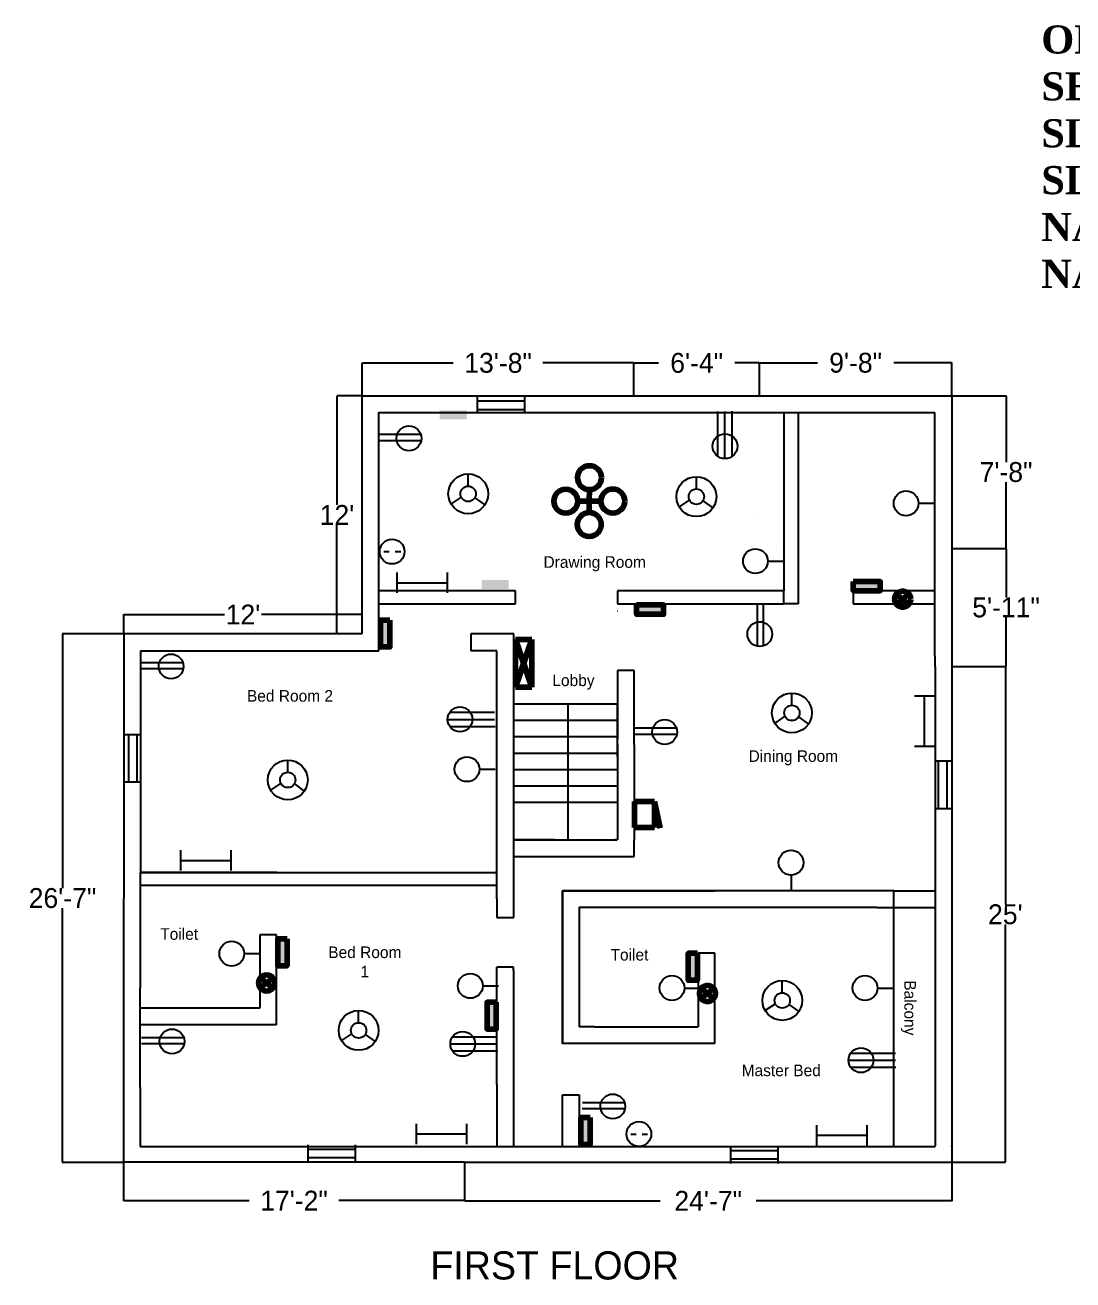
# Model space of a CAD drawing. Header units: inches. Extents: x 1260 to 3296, y -361 to 397.
# Drawn here: x 1260 to 1893, y -361 to 397 of the extents above; entities that cross this region are included whole.
import ezdxf

# ---------------------------------------------------------------- set-up
doc = ezdxf.new("R2010")
doc.units = ezdxf.units.IN
doc.header["$MEASUREMENT"] = 0
doc.dimstyles.get("Standard").update_dxf_attribs({"dimtxt": 12, "dimasz": 0.18, "dimexe": 0.18, "dimexo": 0.0625, "dimgap": 0.09, "dimtad": 0, "dimtih": 1, "dimtoh": 1, "dimdec": 0, "dimzin": 2, "dimdsep": 46, "dimlunit": 4, "dimtxsty": 'Standard', "dimcen": 0.09, "dimclrt": 5, "dimadec": 0, "dimazin": 0, "dimtfac": 1, "dimtdec": 0, "dimtofl": 0, "dimtmove": 0, "dimatfit": 3, "dimfxl": 1, "dimtolj": 1, "dimtzin": 0, "dimarcsym": 0})

# ---------------------------------------------------------------- blocks, each defined once
blk = doc.blocks.new('*D16')
at = {"color": 0, "linetype": 'Continuous', "lineweight": -2}
for p, q in [((1463.53, 173.13), (1463.53, 193.17)), ((1463.71, 192.99), (1518.52, 192.99)), ((1627.52, 192.99), (1572.7, 192.99)), ((1627.7, 173.13), (1627.7, 193.17))]:
    blk.add_line(p, q, dxfattribs=at)
at = {"color": 0, "linetype": 'Continuous', "lineweight": 25}
for points in [[(1463.71, 193.02), (1463.71, 192.96), (1463.53, 192.99)], [(1627.52, 193.02), (1627.52, 192.96), (1627.7, 192.99)]]:
    blk.add_solid(points, dxfattribs=at)
at = {"layer": 'Defpoints', "color": 0, "linetype": 'Continuous', "lineweight": 25}
for p in [(1627.7, 192.99), (1463.53, 173.07), (1627.7, 173.07)]:
    blk.add_point(p, dxfattribs=at)
at = {"color": 5, "linetype": 'Continuous', "lineweight": 25, "insert": (1545.61, 192.99), "char_height": 12, "attachment_point": 5}
blk.add_mtext('\\A1;13\'-8"', dxfattribs=at)
blk = doc.blocks.new('*D17')
at = {"color": 0, "linetype": 'Continuous', "lineweight": -2}
for p, q in [((1627.7, 173.13), (1627.7, 193.17)), ((1627.88, 192.99), (1642.56, 192.99)), ((1703.43, 192.99), (1688.74, 192.99)), ((1703.61, 173.18), (1703.61, 193.17))]:
    blk.add_line(p, q, dxfattribs=at)
at = {"color": 0, "linetype": 'Continuous', "lineweight": 25}
for points in [[(1627.88, 193.02), (1627.88, 192.96), (1627.7, 192.99)], [(1703.43, 193.02), (1703.43, 192.96), (1703.61, 192.99)]]:
    blk.add_solid(points, dxfattribs=at)
at = {"layer": 'Defpoints', "color": 0, "linetype": 'Continuous', "lineweight": 25}
for p in [(1627.7, 192.99), (1627.7, 173.07), (1703.61, 173.12)]:
    blk.add_point(p, dxfattribs=at)
at = {"color": 5, "linetype": 'Continuous', "lineweight": 25, "insert": (1665.65, 192.99), "char_height": 12, "attachment_point": 5}
blk.add_mtext('\\A1;6\'-4"', dxfattribs=at)
blk = doc.blocks.new('*D18')
at = {"color": 0, "linetype": 'Continuous', "lineweight": -2}
for p, q in [((1703.61, 173.18), (1703.61, 193.25)), ((1703.79, 193.07), (1738.64, 193.07)), ((1819.68, 193.07), (1784.82, 193.07)), ((1819.86, 173.18), (1819.86, 193.25))]:
    blk.add_line(p, q, dxfattribs=at)
at = {"color": 0, "linetype": 'Continuous', "lineweight": 25}
for points in [[(1703.79, 193.1), (1703.79, 193.04), (1703.61, 193.07)], [(1819.68, 193.1), (1819.68, 193.04), (1819.86, 193.07)]]:
    blk.add_solid(points, dxfattribs=at)
at = {"layer": 'Defpoints', "color": 0, "linetype": 'Continuous', "lineweight": 25}
for p in [(1703.61, 193.07), (1703.61, 173.12), (1819.86, 173.12)]:
    blk.add_point(p, dxfattribs=at)
at = {"color": 5, "linetype": 'Continuous', "lineweight": 25, "insert": (1761.73, 193.07), "char_height": 12, "attachment_point": 5}
blk.add_mtext('\\A1;9\'-8"', dxfattribs=at)
blk = doc.blocks.new('*D19')
at = {"color": 0, "linetype": 'Continuous', "lineweight": -2}
for p, q in [((1819.92, 173.12), (1852.84, 173.12)), ((1852.66, 172.94), (1852.66, 133.09)), ((1852.66, 81.05), (1852.66, 120.91)), ((1819.92, 80.87), (1852.84, 80.87))]:
    blk.add_line(p, q, dxfattribs=at)
at = {"color": 0, "linetype": 'Continuous', "lineweight": 25}
for points in [[(1852.63, 172.94), (1852.69, 172.94), (1852.66, 173.12)], [(1852.63, 81.05), (1852.69, 81.05), (1852.66, 80.87)]]:
    blk.add_solid(points, dxfattribs=at)
at = {"layer": 'Defpoints', "color": 0, "linetype": 'Continuous', "lineweight": 25}
for p in [(1819.86, 173.12), (1852.66, 173.12), (1819.86, 80.87)]:
    blk.add_point(p, dxfattribs=at)
at = {"color": 5, "linetype": 'Continuous', "lineweight": 25, "insert": (1852.66, 127), "char_height": 12, "attachment_point": 5}
blk.add_mtext('\\A1;7\'-8"', dxfattribs=at)
blk = doc.blocks.new('*D20')
at = {"color": 0, "linetype": 'Continuous', "lineweight": -2}
for p, q in [((1819.92, 80.87), (1852.84, 80.87)), ((1852.66, 80.69), (1852.66, 51.26)), ((1852.66, 9.65), (1852.66, 39.08)), ((1819.89, 9.47), (1852.84, 9.47))]:
    blk.add_line(p, q, dxfattribs=at)
at = {"color": 0, "linetype": 'Continuous', "lineweight": 25}
for points in [[(1852.63, 80.69), (1852.69, 80.69), (1852.66, 80.87)], [(1852.63, 9.65), (1852.69, 9.65), (1852.66, 9.47)]]:
    blk.add_solid(points, dxfattribs=at)
at = {"layer": 'Defpoints', "color": 0, "linetype": 'Continuous', "lineweight": 25}
for p in [(1819.86, 80.87), (1852.66, 80.87), (1819.83, 9.47)]:
    blk.add_point(p, dxfattribs=at)
at = {"color": 5, "linetype": 'Continuous', "lineweight": 25, "insert": (1852.66, 45.17), "char_height": 12, "attachment_point": 5}
blk.add_mtext('\\A1;5\'-11"', dxfattribs=at)
blk = doc.blocks.new('*D21')
at = {"color": 0, "linetype": 'Continuous', "lineweight": -2}
for p, q in [((1819.95, 9.47), (1852.41, 9.47)), ((1852.23, 9.29), (1852.23, -134.24)), ((1852.23, -289.95), (1852.23, -146.42)), ((1819.95, -290.13), (1852.41, -290.13))]:
    blk.add_line(p, q, dxfattribs=at)
at = {"color": 0, "linetype": 'Continuous', "lineweight": 25}
for points in [[(1852.2, 9.29), (1852.26, 9.29), (1852.23, 9.47)], [(1852.2, -289.95), (1852.26, -289.95), (1852.23, -290.13)]]:
    blk.add_solid(points, dxfattribs=at)
at = {"layer": 'Defpoints', "color": 0, "linetype": 'Continuous', "lineweight": 25}
for p in [(1819.89, 9.47), (1819.89, -290.13), (1852.23, -290.13)]:
    blk.add_point(p, dxfattribs=at)
at = {"color": 5, "linetype": 'Continuous', "lineweight": 25, "insert": (1852.23, -140.33), "char_height": 12, "attachment_point": 5}
blk.add_mtext("\\A1;25'", dxfattribs=at)
blk = doc.blocks.new('*D22')
at = {"color": 0, "linetype": 'Continuous', "lineweight": -2}
for p, q in [((1525.35, -290.19), (1525.35, -313.64)), ((1819.89, -290.19), (1819.89, -313.64)), ((1525.53, -313.46), (1643.53, -313.46)), ((1819.71, -313.46), (1701.71, -313.46))]:
    blk.add_line(p, q, dxfattribs=at)
at = {"color": 0, "linetype": 'Continuous', "lineweight": 25}
for points in [[(1525.53, -313.43), (1525.53, -313.49), (1525.35, -313.46)], [(1819.71, -313.43), (1819.71, -313.49), (1819.89, -313.46)]]:
    blk.add_solid(points, dxfattribs=at)
at = {"layer": 'Defpoints', "color": 0, "linetype": 'Continuous', "lineweight": 25}
for p in [(1525.35, -290.13), (1819.89, -290.13), (1819.89, -313.46)]:
    blk.add_point(p, dxfattribs=at)
at = {"color": 5, "linetype": 'Continuous', "lineweight": 25, "insert": (1672.62, -313.46), "char_height": 12, "attachment_point": 5}
blk.add_mtext('\\A1;24\'-7"', dxfattribs=at)
blk = doc.blocks.new('*D23')
at = {"color": 0, "linetype": 'Continuous', "lineweight": -2}
for p, q in [((1319.17, -290.26), (1319.17, -313.53)), ((1525.35, -290.26), (1525.35, -313.53)), ((1319.35, -313.35), (1395.17, -313.35)), ((1525.17, -313.35), (1449.35, -313.35))]:
    blk.add_line(p, q, dxfattribs=at)
at = {"color": 0, "linetype": 'Continuous', "lineweight": 25}
for points in [[(1319.35, -313.32), (1319.35, -313.38), (1319.17, -313.35)], [(1525.17, -313.32), (1525.17, -313.38), (1525.35, -313.35)]]:
    blk.add_solid(points, dxfattribs=at)
at = {"layer": 'Defpoints', "color": 0, "linetype": 'Continuous', "lineweight": 25}
for p in [(1319.17, -290.19), (1525.35, -290.19), (1525.35, -313.35)]:
    blk.add_point(p, dxfattribs=at)
at = {"color": 5, "linetype": 'Continuous', "lineweight": 25, "insert": (1422.26, -313.35), "char_height": 12, "attachment_point": 5}
blk.add_mtext('\\A1;17\'-2"', dxfattribs=at)
blk = doc.blocks.new('*D24')
at = {"color": 0, "linetype": 'Continuous', "lineweight": -2}
for p, q in [((1319.32, 29.21), (1282.16, 29.21)), ((1282.34, 29.03), (1282.34, -124.43)), ((1282.34, -290.08), (1282.34, -136.61)), ((1319.11, -290.26), (1282.16, -290.26))]:
    blk.add_line(p, q, dxfattribs=at)
at = {"color": 0, "linetype": 'Continuous', "lineweight": 25}
for points in [[(1282.31, 29.03), (1282.37, 29.03), (1282.34, 29.21)], [(1282.31, -290.08), (1282.37, -290.08), (1282.34, -290.26)]]:
    blk.add_solid(points, dxfattribs=at)
at = {"layer": 'Defpoints', "color": 0, "linetype": 'Continuous', "lineweight": 25}
for p in [(1282.34, 29.21), (1319.38, 29.21), (1319.17, -290.26)]:
    blk.add_point(p, dxfattribs=at)
at = {"color": 5, "linetype": 'Continuous', "lineweight": 25, "insert": (1282.34, -130.52), "char_height": 12, "attachment_point": 5}
blk.add_mtext('\\A1;26\'-7"', dxfattribs=at)
blk = doc.blocks.new('*D25')
at = {"color": 0, "linetype": 'Continuous', "lineweight": -2}
for p, q in [((1319.32, 29.27), (1319.32, 41.12)), ((1319.5, 40.94), (1380.34, 40.94)), ((1463.35, 40.94), (1402.52, 40.94)), ((1463.53, 29.27), (1463.53, 41.12))]:
    blk.add_line(p, q, dxfattribs=at)
at = {"color": 0, "linetype": 'Continuous', "lineweight": 25}
for points in [[(1319.5, 40.97), (1319.5, 40.91), (1319.32, 40.94)], [(1463.35, 40.97), (1463.35, 40.91), (1463.53, 40.94)]]:
    blk.add_solid(points, dxfattribs=at)
at = {"layer": 'Defpoints', "color": 0, "linetype": 'Continuous', "lineweight": 25}
for p in [(1319.32, 40.94), (1319.32, 29.21), (1463.53, 29.21)]:
    blk.add_point(p, dxfattribs=at)
at = {"color": 5, "linetype": 'Continuous', "lineweight": 25, "insert": (1391.43, 40.94), "char_height": 12, "attachment_point": 5}
blk.add_mtext("\\A1;12'", dxfattribs=at)
blk = doc.blocks.new('*D26')
at = {"color": 0, "linetype": 'Continuous', "lineweight": -2}
for p, q in [((1463.47, 173.07), (1448.06, 173.07)), ((1448.24, 172.89), (1448.24, 107.23)), ((1448.24, 29.39), (1448.24, 95.05)), ((1463.47, 29.21), (1448.06, 29.21))]:
    blk.add_line(p, q, dxfattribs=at)
at = {"color": 0, "linetype": 'Continuous', "lineweight": 25}
for points in [[(1448.21, 172.89), (1448.27, 172.89), (1448.24, 173.07)], [(1448.21, 29.39), (1448.27, 29.39), (1448.24, 29.21)]]:
    blk.add_solid(points, dxfattribs=at)
at = {"layer": 'Defpoints', "color": 0, "linetype": 'Continuous', "lineweight": 25}
for p in [(1463.53, 173.07), (1448.24, 29.21), (1463.53, 29.21)]:
    blk.add_point(p, dxfattribs=at)
at = {"color": 5, "linetype": 'Continuous', "lineweight": 25, "insert": (1448.24, 101.14), "char_height": 12, "attachment_point": 5}
blk.add_mtext("\\A1;12'", dxfattribs=at)

msp = doc.modelspace()

# ---------------------------------------------------------------- hatches: boundary and pattern name
at = {"linetype": 'ByBlock', "lineweight": 140}
for points in [[(1510.23, 164.45), (1510.23, 158.87), (1526.53, 158.87), (1526.53, 164.45)], [(1535.7, 61.86), (1535.7, 56.27), (1552, 56.27), (1552, 61.86)], [(1760.34, 60.9), (1760.34, 55.32), (1776.63, 55.32), (1776.63, 60.9)], [(1629.36, 46.71), (1629.36, 41.13), (1645.66, 41.13), (1645.66, 46.71)], [(1480.22, 37.61), (1474.64, 37.61), (1474.64, 21.31), (1480.22, 21.31)], [(1418.05, -155.09), (1412.46, -155.09), (1412.46, -171.39), (1418.05, -171.39)], [(1666.12, -163.85), (1660.54, -163.85), (1660.54, -180.15), (1666.12, -180.15)], [(1544.55, -193.4), (1538.97, -193.4), (1538.97, -209.69), (1544.55, -209.69)], [(1601.23, -263.16), (1595.65, -263.16), (1595.65, -279.46), (1601.23, -279.46)]]:
    msp.add_hatch(color=8, dxfattribs=at).paths.add_polyline_path(points)

# ---------------------------------------------------------------- linework, layer by layer
at = {"color": 5, "linetype": 'Continuous', "lineweight": 25}
for p, q in [((1533.03, 172.66), (1533.03, 162.66)), ((1533.03, 170.1), (1561.66, 170.1)), ((1561.66, 172.66), (1561.66, 162.66)), ((1533.03, 164.88), (1561.66, 164.88)), ((1678.42, 136.54), (1678.42, 163.57)), ((1682.77, 135.15), (1682.77, 163.57)), ((1687.05, 136.49), (1687.05, 163.83)), ((1499.09, 145.97), (1473.23, 145.97)), ((1498.88, 149.69), (1473.37, 149.69)), ((1527.55, 118.56), (1527.55, 125.96)), ((1665.49, 116.84), (1665.49, 124.24)), ((1523.35, 111.89), (1517.19, 107.75)), ((1531.52, 111.47), (1537.55, 107.18)), ((1661.29, 110.17), (1655.13, 106.02)), ((1669.46, 109.74), (1675.49, 105.46)), ((1799.75, 108.18), (1809.32, 108.18)), ((1476.62, 78.98), (1479.86, 78.98)), ((1483.48, 78.98), (1486.82, 78.98)), ((1708.67, 73.19), (1718.23, 73.19)), ((1484.71, 53.97), (1484.71, 66.38)), ((1515.12, 53.97), (1515.12, 66.38)), ((1484.71, 60.18), (1515.04, 60.18)), ((1702.33, 21.73), (1702.33, 47.58)), ((1706.06, 21.94), (1706.06, 47.45)), ((1355.34, 8.08), (1329.48, 8.08)), ((1355.13, 11.81), (1329.61, 11.81)), ((1723.21, -13.89), (1723.21, -6.49)), ((1809.63, -8.4), (1797.22, -8.4)), ((1803.42, -38.81), (1803.42, -8.47)), ((1515.12, -22.45), (1543.54, -22.45)), ((1516.51, -18.1), (1543.54, -18.1)), ((1719.01, -20.56), (1712.85, -24.71)), ((1727.18, -20.99), (1733.21, -25.27)), ((1516.46, -26.73), (1543.8, -26.73)), ((1653.48, -27.83), (1627.97, -27.83)), ((1319.78, -31.64), (1329.78, -31.64)), ((1322.33, -60.28), (1322.33, -31.64)), ((1327.55, -60.28), (1327.55, -31.64)), ((1653.69, -31.56), (1627.84, -31.56)), ((1809.63, -38.81), (1797.22, -38.81)), ((1418.49, -54.4), (1418.49, -47)), ((1534.34, -52.58), (1543.91, -52.58)), ((1819.48, -47.8), (1809.48, -47.8)), ((1811.71, -47.8), (1811.71, -76.43)), ((1816.93, -47.8), (1816.93, -76.43)), ((1319.78, -60.28), (1329.78, -60.28)), ((1414.29, -61.07), (1408.13, -65.21)), ((1422.46, -61.49), (1428.5, -65.78)), ((1819.48, -76.43), (1809.48, -76.43)), ((1353.78, -113.87), (1353.78, -101.46)), ((1384.19, -113.87), (1384.19, -101.46)), ((1353.78, -107.66), (1384.12, -107.66)), ((1722.71, -116.52), (1722.71, -126.08)), ((1392.15, -164.04), (1401.72, -164.04)), ((1717.4, -187.68), (1717.4, -180.28)), ((1536.3, -183.52), (1545.86, -183.52)), ((1658.22, -184.83), (1667.79, -184.83)), ((1774.93, -184.83), (1784.5, -184.83)), ((1713.2, -194.35), (1707.03, -198.5)), ((1721.36, -194.78), (1727.4, -199.06)), ((1461.31, -205.78), (1461.31, -198.38)), ((1355.84, -218.6), (1329.99, -218.6)), ((1355.63, -214.87), (1330.12, -214.87)), ((1457.11, -212.45), (1450.95, -216.6)), ((1465.28, -212.88), (1471.31, -217.16)), ((1516.76, -218.61), (1545.18, -218.61)), ((1518.15, -214.26), (1545.18, -214.26)), ((1518.1, -222.89), (1545.44, -222.89)), ((1758.83, -224.11), (1785.86, -224.11)), ((1757.44, -228.46), (1785.86, -228.46)), ((1758.78, -232.74), (1786.13, -232.74)), ((1622.1, -254.17), (1596.58, -254.17)), ((1622.3, -257.9), (1596.45, -257.9)), ((1496.24, -279.24), (1496.24, -266.83)), ((1496.24, -273.03), (1526.57, -273.03)), ((1526.65, -279.24), (1526.65, -266.83)), ((1738.32, -280.06), (1738.32, -267.65)), ((1768.73, -280.06), (1768.73, -267.65)), ((1430.62, -279.59), (1430.62, -289.59)), ((1459.25, -279.59), (1459.25, -289.59)), ((1625.76, -273.09), (1629, -273.09)), ((1632.62, -273.09), (1635.96, -273.09)), ((1738.32, -273.85), (1768.66, -273.85)), ((1430.62, -282.15), (1459.25, -282.15)), ((1430.62, -287.37), (1459.25, -287.37)), ((1686.28, -290.93), (1686.28, -280.93)), ((1714.92, -283.15), (1686.28, -283.15)), ((1714.92, -290.93), (1714.92, -280.93)), ((1714.92, -288.37), (1686.28, -288.37))]:
    msp.add_line(p, q, dxfattribs=at)
at = {"linetype": 'Continuous', "lineweight": 25}
for p, q in [((1627.7, 173.07), (1703.61, 173.12)), ((1617.61, 162.99), (1809.58, 162.99)), ((1718.42, 162.99), (1718.42, 55.32)), ((1727, 162.99), (1727, 55.32)), ((1809.58, 22.06), (1809.58, 162.99)), ((1819.86, 80.87), (1819.83, 9.47)), ((1556.16, 55.32), (1473.61, 55.32)), ((1556.16, 47.38), (1556.16, 55.32)), ((1718.42, 55.32), (1617.7, 55.32)), ((1617.7, 55.32), (1617.7, 47.38)), ((1718.42, 47.38), (1718.42, 55.32)), ((1727, 55.32), (1727, 47.38)), ((1809.58, 55.32), (1760.34, 55.32)), ((1760.34, 55.32), (1760.34, 47.38)), ((1473.61, 47.38), (1556.16, 47.38)), ((1617.7, 47.38), (1718.42, 47.38)), ((1727, 47.38), (1718.42, 47.38)), ((1760.34, 47.38), (1809.58, 47.38)), ((1319.38, 29.21), (1319.17, -290.26)), ((1463.53, 29.21), (1319.32, 29.21)), ((1555.13, 29.25), (1529.07, 29.25)), ((1529.07, 29.25), (1529.07, 19.05)), ((1555.13, -13.04), (1555.13, 29.25)), ((1329.51, 19.01), (1364.99, 19.05)), ((1364.99, 19.05), (1473.61, 19.05)), ((1544.91, 19.05), (1529.07, 19.05)), ((1544.91, -13.04), (1544.91, 19.05)), ((1809.71, 9.47), (1809.58, 22.06)), ((1819.89, 9.47), (1819.89, -290.13)), ((1627.84, 7.11), (1617.7, 7.11)), ((1617.7, 7.11), (1617.7, 0.31)), ((1627.84, -37.6), (1627.84, 7.11)), ((1544.91, -52.83), (1544.91, -13.04)), ((1555.13, -135.04), (1555.13, -13.04)), ((1587.76, -13.04), (1617.7, -13.04)), ((1587.76, -22.96), (1617.7, -22.96)), ((1544.81, -125.04), (1544.91, -52.83)), ((1627.84, -105.36), (1627.84, -95.24)), ((1617.39, -105.36), (1627.84, -105.36)), ((1329.51, -124.73), (1329.51, -114.91)), ((1329.29, -245.04), (1329.51, -124.73)), ((1329.68, -122.56), (1544.9, -122.56)), ((1544.81, -130.93), (1544.81, -125.04)), ((1784.74, -126.08), (1809.71, -126.08)), ((1544.81, -130.93), (1544.81, -142.15)), ((1555.13, -142.15), (1555.13, -135.04)), ((1544.81, -142.15), (1555.13, -142.15)), ((1411.64, -152.67), (1401.52, -152.67)), ((1401.52, -152.67), (1401.52, -197)), ((1411.64, -207.13), (1411.64, -152.67)), ((1676.69, -163.67), (1666.57, -163.67)), ((1666.57, -163.67), (1666.57, -208.21)), ((1676.69, -218.34), (1676.69, -163.67)), ((1554.93, -172.22), (1544.81, -172.22)), ((1544.85, -243.19), (1544.85, -172.22)), ((1554.93, -174.25), (1554.93, -172.22)), ((1401.52, -197), (1329.31, -197)), ((1603.92, -208.25), (1666.57, -208.25)), ((1584.49, -280.15), (1584.49, -249.39)), ((1584.49, -249.39), (1594.62, -249.39)), ((1594.62, -249.39), (1594.62, -252.71)), ((1594.62, -252.71), (1594.62, -280.54)), ((1544.85, -280.54), (1594.62, -280.54)), ((1554.97, -279.74), (1554.97, -280.54)), ((1594.62, -280.54), (1809.71, -280.54)), ((1784.74, -280.15), (1784.74, -280.54)), ((1809.71, -280.54), (1809.71, -280.15)), ((1819.83, -280.54), (1819.83, -280.15)), ((1525.35, -290.19), (1319.17, -290.19)), ((1525.35, -290.13), (1819.89, -290.13))]:
    msp.add_line(p, q, dxfattribs=at)
at = {"color": 5, "linetype": 'ByBlock', "lineweight": 140}
for p, q in [((1600.8, 116.43), (1600.76, 109.45)), ((1593.78, 109.45), (1600.76, 109.45)), ((1600.74, 102.56), (1600.74, 109.54)), ((1607.72, 109.54), (1600.74, 109.54)), ((1556.09, -3.05), (1556.09, 25.89)), ((1556.09, 25.89), (1566.03, 25.89)), ((1566.03, 25.89), (1556.09, -3.05)), ((1566.03, -3.05), (1556.09, 25.89)), ((1566.03, 25.89), (1566.03, -3.05)), ((1566.03, -3.05), (1556.09, -3.05)), ((1556.09, -3.05), (1566.03, -3.05)), ((1628.17, -72.11), (1628.17, -87.81)), ((1640.06, -72.11), (1628.17, -72.11)), ((1640.06, -87.81), (1640.06, -72.11)), ((1640.06, -72.11), (1643.56, -88.26)), ((1628.17, -87.81), (1640.06, -87.81))]:
    msp.add_line(p, q, dxfattribs=at)
at = {"linetype": 'ByBlock', "lineweight": 140}
for p, q in [((1793.95, 53.37), (1786.41, 47.19)), ((1793.75, 47.01), (1786.5, 53.52)), ((1409.48, -178.64), (1401.95, -184.81)), ((1409.29, -184.99), (1402.03, -178.49)), ((1675.95, -184.98), (1668.41, -191.15)), ((1675.75, -191.33), (1668.49, -184.83))]:
    msp.add_line(p, q, dxfattribs=at)
for p, q in [((1617.7, 42.99), (1617.61, 42.99)), ((1329.51, 19.01), (1329.51, -114.91)), ((1809.71, 9.47), (1809.71, -280.15)), ((1617.7, 0.31), (1617.7, -34.44)), ((1819.83, -5.1), (1819.84, -5.1)), ((1555.09, -13.04), (1587.76, -13.04)), ((1587.72, -13.04), (1587.72, -42.46)), ((1587.76, -13.04), (1587.76, -95.09)), ((1617.67, -13.04), (1617.67, -44.81)), ((1617.67, -13.04), (1617.7, -13.04)), ((1555.09, -22.96), (1587.76, -22.96)), ((1617.67, -22.96), (1617.7, -22.96)), ((1555.09, -32.88), (1617.7, -32.88)), ((1617.71, -37.6), (1617.71, -95.24)), ((1627.84, -37.6), (1627.84, -95.24)), ((1555.09, -42.8), (1617.7, -42.8)), ((1555.09, -52.72), (1617.7, -52.72)), ((1555.09, -62.64), (1617.7, -62.64)), ((1555.09, -72.56), (1617.7, -72.56)), ((1579.62, -95.24), (1555.13, -95.24)), ((1555.13, -95.24), (1617.39, -95.24)), ((1617.71, -95.24), (1616.13, -95.24)), ((1555.13, -105.36), (1617.39, -105.36)), ((1774.54, -136.21), (1810.03, -136.21)), ((1584.49, -208.25), (1584.4, -208.25)), ((1603.92, -208.25), (1594.62, -208.25)), ((1329.29, -245.04), (1329.29, -280.54)), ((1544.85, -243.19), (1544.85, -280.54)), ((1554.97, -245.9), (1554.97, -279.74)), ((1329.29, -280.54), (1544.85, -280.54))]:
    msp.add_line(p, q)
for points in [[(1463.53, 29.21), (1463.53, 173.07), (1627.7, 173.07)], [(1703.61, 173.12), (1703.61, 173.12), (1819.86, 173.12), (1819.86, 80.87), (1819.84, 80.87)], [(1473.61, 18.99), (1473.61, 162.99), (1617.61, 162.99)], [(1703.59, 101.04), (1703.61, 101.04)], [(1713.71, 80.87), (1713.7, 80.87)], [(1329.51, -114.88), (1411.64, -114.88), (1411.64, -114.91)], [(1329.51, -114.91), (1544.82, -114.91)], [(1354.88, -114.88), (1354.88, -114.91)], [(1676.69, -218.34), (1584.45, -218.34), (1584.45, -126.09), (1676.69, -126.09)], [(1784.74, -280.15), (1784.74, -126.08), (1584.49, -126.08), (1584.49, -218.34)], [(1774.62, -136.21), (1774.62, -136.21), (1594.62, -136.21), (1594.62, -208.25)], [(1554.93, -174.25), (1554.93, -255.16)], [(1411.64, -207.13), (1329.31, -207.13)]]:
    msp.add_lwpolyline(points)
at = {"color": 0, "linetype": 'ByBlock', "lineweight": 140}
for points in [[(1760.34, 60.9), (1776.63, 60.9), (1776.63, 55.32), (1760.34, 55.32)], [(1629.36, 46.71), (1645.66, 46.71), (1645.66, 41.13), (1629.36, 41.13)], [(1480.22, 37.61), (1480.22, 21.31), (1474.64, 21.31), (1474.64, 37.61)], [(1418.05, -155.09), (1418.05, -171.39), (1412.46, -171.39), (1412.46, -155.09)], [(1666.12, -163.85), (1666.12, -180.15), (1660.54, -180.15), (1660.54, -163.85)], [(1544.55, -193.4), (1544.55, -209.69), (1538.97, -209.69), (1538.97, -193.4)], [(1601.23, -263.16), (1601.23, -279.46), (1595.65, -279.46), (1595.65, -263.16)]]:
    msp.add_lwpolyline(points, close=True, dxfattribs=at)
at = {"color": 5, "linetype": 'Continuous', "lineweight": 25}
for centre, radius in [((1491.73, 147.43), 7.5), ((1682.77, 142.65), 7.5), ((1527.55, 113.91), 12.05), ((1665.49, 112.18), 12.05), ((1527.55, 113.91), 4.66), ((1665.49, 112.18), 4.66), ((1792.25, 108.18), 7.5), ((1481.58, 78.98), 7.5), ((1701.17, 73.19), 7.5), ((1703.79, 29.09), 7.5), ((1347.98, 9.54), 7.5), ((1723.21, -18.55), 12.05), ((1522.62, -22.45), 7.5), ((1723.21, -18.55), 4.66), ((1646.33, -30.1), 7.5), ((1526.84, -52.58), 7.5), ((1418.49, -59.05), 12.05), ((1418.49, -59.05), 4.66), ((1722.71, -109.02), 7.5), ((1384.65, -164.04), 7.5), ((1528.8, -183.52), 7.5), ((1650.72, -184.83), 7.5), ((1717.4, -192.34), 12.05), ((1767.43, -184.83), 7.5), ((1717.4, -192.34), 4.66), ((1461.31, -210.44), 12.05), ((1348.49, -217.14), 7.5), ((1461.31, -210.44), 4.66), ((1524.26, -218.61), 7.5), ((1764.94, -228.46), 7.5), ((1614.95, -256.44), 7.5), ((1630.72, -273.09), 7.5)]:
    msp.add_circle(centre, radius, dxfattribs=at)
at = {"color": 5, "linetype": 'ByBlock', "lineweight": 140}
for centre in [(1600.84, 123.67), (1586.54, 109.45), (1614.96, 109.54), (1600.74, 95.32)]:
    msp.add_circle(centre, 7.24, dxfattribs=at)
at = {"linetype": 'ByBlock', "lineweight": 140}
for centre in [(1790.16, 50.24), (1405.69, -181.77), (1672.16, -188.11)]:
    msp.add_circle(centre, 4.87, dxfattribs=at)

# ---------------------------------------------------------------- texts
for s, insert, char_height, width, attachment_point in [('{\\fTimes New Roman|b1|i0|c0|p18;OBE ASSESMENT FALL 21\\PSEC: N\\PSL NO: 07\\PSL NO: 24\\PNAME:KAZI SAMIN MAHMUD\\PNAME: MD. AHSAN NAYEM}', (1873.93, 397.04), 17, 369.1303, 1), ('\\A1;Drawing Room', (1604, 76.17), 7, 86.1395, 2), ('\\A1;Lobby', (1591.17, 4.67), 7, 61.4992, 2), ('\\A1;Bed Room 2', (1419.84, -4.73), 7, 61.4992, 2), ('\\A1;Dining Room', (1724.08, -41.12), 7, 86.1395, 2), ('\\A1;Toilet', (1352.85, -148.68), 7, 61.4992, 2), ('\\A1;Bed Room 1\\P\\P  ', (1465.08, -159.72), 7, 48.133, 2), ('\\A1;Toilet', (1625.02, -161.21), 7, 61.4992, 2), ('\\A1;Master Bed', (1716.78, -231.13), 7, 61.4992, 2), ('\\A1;FIRST FLOOR', (1579.83, -344.02), 17, 259.2729, 2)]:
    msp.add_mtext(s, dxfattribs=dict(insert=insert, char_height=char_height, width=width, attachment_point=attachment_point))
at = {"insert": (1798.17, -196.81), "char_height": 7, "width": 61.4992, "attachment_point": 2, "rotation": 270}
msp.add_mtext('\\A1;Balcony', dxfattribs=at)

# ---------------------------------------------------------------- dimensions: what is measured, and where the dimension line sits
at = {"linetype": 'Continuous', "lineweight": 25}
for base, p1, p2, picture, middle in [((1627.7, 192.99), (1463.53, 173.07), (1627.7, 173.07), '*D16', (1545.61, 192.99)), ((1627.7, 192.99), (1703.61, 173.12), (1627.7, 173.07), '*D17', (1665.65, 192.99)), ((1703.61, 193.07), (1819.86, 173.12), (1703.61, 173.12), '*D18', (1761.73, 193.07)), ((1319.32, 40.94), (1463.53, 29.21), (1319.32, 29.21), '*D25', (1391.43, 40.94)), ((1525.35, -313.35), (1319.17, -290.19), (1525.35, -290.19), '*D23', (1422.26, -313.35)), ((1819.89, -313.46), (1525.35, -290.13), (1819.89, -290.13), '*D22', (1672.62, -313.46))]:
    dim = msp.add_linear_dim(base=base, p1=p1, p2=p2, dimstyle='Standard', dxfattribs=at)
    dim.commit()
    dim.dimension.update_dxf_attribs({"geometry": picture, "text_midpoint": middle})
for base, p1, p2, picture, middle in [((1448.24, 29.21), (1463.53, 173.07), (1463.53, 29.21), '*D26', (1448.24, 101.14)), ((1852.66, 173.12), (1819.86, 80.87), (1819.86, 173.12), '*D19', (1852.66, 127)), ((1852.66, 80.87), (1819.83, 9.47), (1819.86, 80.87), '*D20', (1852.66, 45.17)), ((1282.34, 29.21), (1319.17, -290.26), (1319.38, 29.21), '*D24', (1282.34, -130.52)), ((1852.23, -290.13), (1819.89, 9.47), (1819.89, -290.13), '*D21', (1852.23, -140.33))]:
    dim = msp.add_linear_dim(base=base, p1=p1, p2=p2, angle=90, dimstyle='Standard', dxfattribs=at)
    dim.commit()
    dim.dimension.update_dxf_attribs({"geometry": picture, "text_midpoint": middle})

doc.saveas('drawing.dxf')
